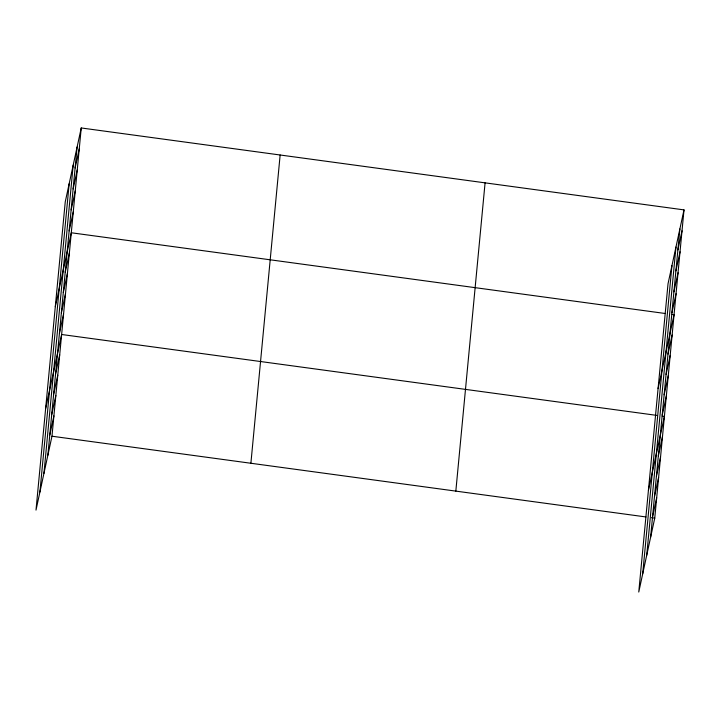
<?xml version="1.0" encoding="UTF-8"?>
<svg xmlns="http://www.w3.org/2000/svg" width="720" height="720" viewBox="0 0 720 720"><rect width="100%" height="100%" fill="white"/><g stroke="black" fill="none" stroke-linecap="round" stroke-linejoin="round"><path stroke-width="1.08" d="M39.915 492.021L69.165 183.762M43.938 473.382L73.197 165.123M47.853 455.292L77.103 147.033M81.234 127.962L65.25 201.852L36 510.111L51.975 436.221L81.234 127.962L684 209.889L654.75 518.148L638.766 592.038L668.025 283.779L684 209.889M250.893 463.257L280.143 154.998M455.832 491.112L485.082 182.853M642.681 573.948L671.931 265.689M646.713 555.309L675.963 247.05M650.619 537.219L679.878 228.96M75.114 167.994L79.245 148.923M73.125 188.955L77.256 169.884M71.136 209.916L75.267 190.845M69.147 230.877L73.278 211.806M55.305 306.666L71.289 232.767L665.307 313.506M65.232 272.187L69.354 253.107M63.297 292.527L67.419 273.456M61.371 312.876L65.493 293.805M59.436 333.216L63.558 314.145M45.657 408.393L61.632 334.494L656.748 415.377M55.575 373.914L59.697 354.834M53.649 394.254L57.771 375.183M51.714 414.603L55.836 395.523M49.788 434.943L53.91 415.872M677.889 249.921L682.011 230.85M675.9 270.882L680.022 251.811M673.911 291.843L678.033 272.772M671.922 312.804L676.044 293.733M658.08 388.593L674.055 314.694L671.868 314.397M667.998 354.114L672.12 335.034M666.072 374.454L670.194 355.383M664.137 394.803L668.259 375.732M662.211 415.143L666.333 396.072M648.423 490.32L664.398 416.421L662.211 416.124M658.35 455.832L662.472 436.761M656.415 476.181L660.537 457.11M654.48 496.53L658.611 477.45M652.554 516.87L656.676 497.799M51.975 436.221L646.002 516.96M651.465 517.698L654.75 518.148"/></g></svg>
